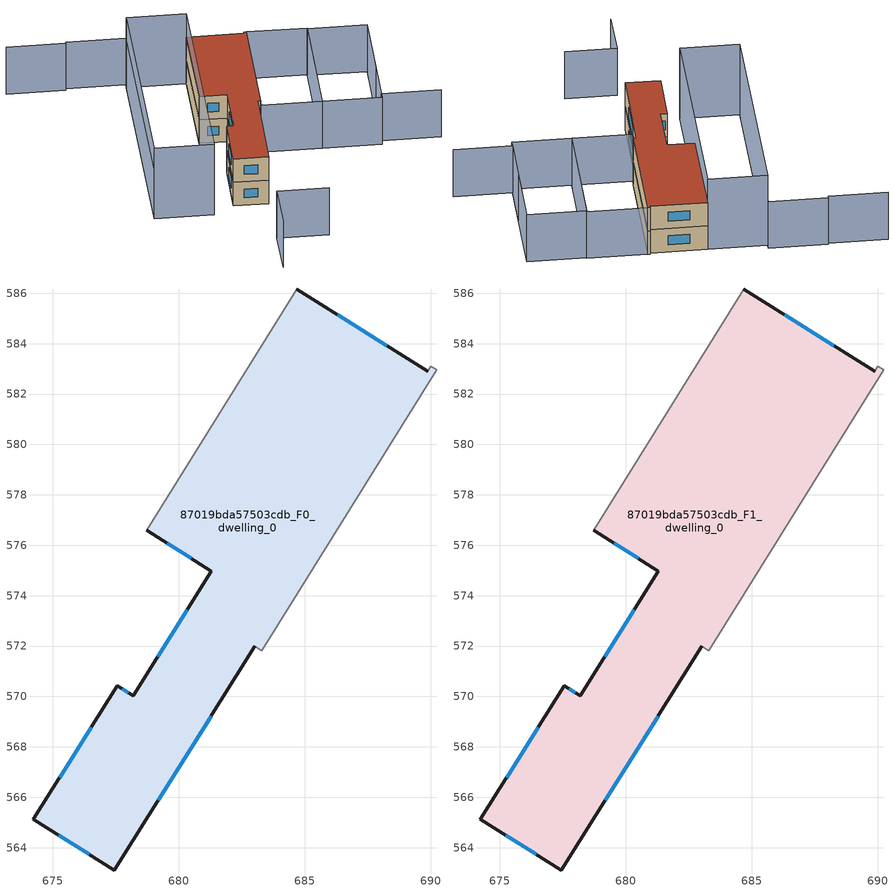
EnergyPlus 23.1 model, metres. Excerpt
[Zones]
87019bda57503cdb_F0_dwelling_0
 floor ground (EU_floor_Construction): 690,583.1 690.23,582.96 683.3,571.8 683.02,571.98 677.44,563.11 674.23,565.13 677.56,570.43 678.19,570.03 681.3,574.98 678.74,576.58 684.69,586.17 689.88,582.91 z0
 wall outside (EU_wall_Construction): 678.74,576.58 681.3,574.98 678.19,570.03 677.56,570.43 674.23,565.13 677.44,563.11 683.02,571.98 / 689.88,582.91 684.69,586.17 z0:3
 wall adiabatic (EU_wall_Construction): 684.69,586.17 678.74,576.58 / 683.02,571.98 683.3,571.8 690.23,582.96 690,583.1 689.88,582.91 z0:3
 window (EU_Window_Construction): 679.18,565.88 681.28,569.22 / 675.23,564.5 676.44,563.74 / 676.52,568.78 675.27,566.78 / 677.99,570.15 677.76,570.3 / 680.33,573.44 679.16,571.57 / 679.53,576.08 680.5,575.48 / 688.26,583.92 686.31,585.15 z0.93:2.07
87019bda57503cdb_F1_dwelling_0
 floor to 87019bda57503cdb_F0_dwelling_0 (EU_floor_Construction): 690,583.1 690.23,582.96 683.3,571.8 683.02,571.98 677.44,563.11 674.23,565.13 677.56,570.43 678.19,570.03 681.3,574.98 678.74,576.58 684.69,586.17 689.88,582.91 z3
 wall outside (EU_wall_Construction): 678.74,576.58 681.3,574.98 678.19,570.03 677.56,570.43 674.23,565.13 677.44,563.11 683.02,571.98 / 689.88,582.91 684.69,586.17 z3:6
 wall adiabatic (EU_wall_Construction): 684.69,586.17 678.74,576.58 / 683.02,571.98 683.3,571.8 690.23,582.96 690,583.1 689.88,582.91 z3:6
 window (EU_Window_Construction): 679.18,565.88 681.28,569.22 / 675.23,564.5 676.44,563.74 / 676.52,568.78 675.27,566.78 / 677.99,570.15 677.76,570.3 / 680.33,573.44 679.16,571.57 / 679.53,576.08 680.5,575.48 / 688.26,583.92 686.31,585.15 z3.93:5.07
 roof outside (EU_roof_Construction): 683.3,571.8 690.23,582.96 690,583.1 689.88,582.91 684.69,586.17 678.74,576.58 681.3,574.98 678.19,570.03 677.56,570.43 674.23,565.13 677.44,563.11 683.02,571.98 z6
shading: 699.54,561.55 694.15,564.93 / 694.15,564.93 701.11,576.05 / 671.13,552.78 674.03,557.5 / 674.03,557.5 678.8,554.57 / 674.12,593.42 679.56,590.04 / 679.56,590.04 666.19,568.52 / 668.56,596.59 673.99,593.21 / 688.36,567.74 695.67,579.41 / 695.67,579.41 701.09,576.01 / 701.09,576.01 693.78,564.35 / 693.78,564.35 688.36,567.74 / 695.74,579.51 688.35,567.73 / 688.35,567.73 682.85,571.18 / 682.85,571.18 690.23,582.96 / 690.23,582.96 695.74,579.51 z0:6; 666.18,568.49 679.25,589.55 / 679.25,589.55 684.69,586.17 / 684.69,586.17 671.62,565.12 / 671.62,565.12 666.18,568.49 z0:9
[Building]
EU S2 Campaign: North Axis=0; Terrain=City; Solar Distribution=FullExterior
[Site:Location]
Montreal-Trudeau.Intl.AP: Latitude=45.4667; Longitude=-73.75; Time Zone=-5; Elevation=36
[SizingPeriod:WeatherFileDays]
AnnualSizingPeriod: Begin Month=1; Begin Day of Month=1; End Month=12; End Day of Month=31; Day of Week for Start Day=Monday; Use Weather File Daylight Saving Period=No; Use Weather File Rain and Snow Indicators=No
[MATERIAL]
EU_InternalMass_Material: Roughness=MediumRough; Thickness=0.1; Conductivity=1; Density=1800; Specific Heat=900; Thermal Absorptance=0.9; Solar Absorptance=0.7; Visible Absorptance=0.7
[MATERIAL:NOMASS] Roughness=MediumRough; Thermal Absorptance=0.9; Solar Absorptance=0.7; Visible Absorptance=0.7
Name | Thermal Resistance
EU_wall_NoMass; EU_floor_NoMass | 1.36485
EU_roof_NoMass | 2.55992
[WINDOWMATERIAL:SIMPLEGLAZINGSYSTEM]
EU_Window_SimpleGlazing: UFactor=3.92339; Solar Heat Gain Coefficient=0.8; Visible Transmittance=0.8
[CONSTRUCTION]
EU_wall_Construction: EU_wall_NoMass
EU_roof_Construction: EU_roof_NoMass
EU_floor_Construction: EU_floor_NoMass
EU_Window_Construction: EU_Window_SimpleGlazing
EU_InternalMass_Construction: EU_InternalMass_Material
[ZONE] Type=1; Multiplier=1; Ceiling Height=autocalculate; Floor Area=autocalculate; Part of Total Floor Area=Yes
Name | Volume
87019bda57503cdb_F0_dwelling_0 | 342.943
87019bda57503cdb_F1_dwelling_0 | 342.942
[INTERNALMASS] Construction=EU_InternalMass_Construction; Surface Area=114.314
Name | Zone or ZoneList
87019bda57503cdb_F0_dwelling_0_EU_InternalMass | 87019bda57503cdb_F0_dwelling_0
87019bda57503cdb_F1_dwelling_0_EU_InternalMass | 87019bda57503cdb_F1_dwelling_0
[OTHEREQUIPMENT] Fuel Type=Electricity; Design Level Calculation Method=Watts/Area; Power per Zone Floor Area=1; Fraction Latent=0; Fraction Radiant=0; Fraction Lost=0; Carbon Dioxide Generation Rate=0; EndUse Subcategory=EU_Step8_InternalGains
Name | Zone or ZoneList or Space or SpaceList | Schedule
EU_Step8_InternalGain_87019bda57503cdb_F0_dwelling_0_f000 | 87019bda57503cdb_F0_dwelling_0 | EU_Step8_GainSchedule_87019bda57503cdb_F0_dwelling_0_f000
EU_Step8_InternalGain_87019bda57503cdb_F1_dwelling_0_f000 | 87019bda57503cdb_F1_dwelling_0 | EU_Step8_GainSchedule_87019bda57503cdb_F1_dwelling_0_f000
[ZONEVENTILATION:DESIGNFLOWRATE] Schedule=EU_AlwaysOn; Design Flow Rate Calculation Method=AirChanges/Hour; Air Changes per Hour=0.860309; Ventilation Type=Natural; Fan Pressure Rise=0; Fan Total Efficiency=1; Constant Term Coefficient=1; Temperature Term Coefficient=0; Velocity Term Coefficient=0; Velocity Squared Term Coefficient=0; Minimum Indoor Temperature=-100; Maximum Indoor Temperature=100; Delta Temperature=-100; Minimum Outdoor Temperature=-100; Maximum Outdoor Temperature=100; Maximum Wind Speed=40
Name | Zone or ZoneList or Space or SpaceList
EU_ConstantAir_87019bda57503cdb_F0_dwelling_0 | 87019bda57503cdb_F0_dwelling_0
EU_ConstantAir_87019bda57503cdb_F1_dwelling_0 | 87019bda57503cdb_F1_dwelling_0
[HVACTEMPLATE:THERMOSTAT] Constant Heating Setpoint=20; Constant Cooling Setpoint=50
EU_HeatOnly_87019bda57503cdb_F0_dwelling_0; EU_HeatOnly_87019bda57503cdb_F1_dwelling_0
[HVACTEMPLATE:ZONE:IDEALLOADSAIRSYSTEM] System Availability Schedule=EU_AlwaysOn; Maximum Heating Supply Air Temperature=50; Minimum Cooling Supply Air Temperature=13; Maximum Heating Supply Air Humidity Ratio=0.0156; Minimum Cooling Supply Air Humidity Ratio=0.0077; Heating Limit=NoLimit; Cooling Limit=NoLimit; Heating Availability Schedule=EU_AlwaysOn; Cooling Availability Schedule=EU_CoolingOff; Dehumidification Control Type=ConstantSensibleHeatRatio; Cooling Sensible Heat Ratio=0.7; Dehumidification Setpoint=60; Humidification Control Type=None; Humidification Setpoint=30; Outdoor Air Method=None; Outdoor Air Flow Rate per Person=0.00944; Outdoor Air Flow Rate per Zone Floor Area=0; Outdoor Air Flow Rate per Zone=0; Demand Controlled Ventilation Type=None; Outdoor Air Economizer Type=NoEconomizer; Heat Recovery Type=None; Sensible Heat Recovery Effectiveness=0.7; Latent Heat Recovery Effectiveness=0.65
Name | Template Thermostat
87019bda57503cdb_F0_dwelling_0 | EU_HeatOnly_87019bda57503cdb_F0_dwelling_0
87019bda57503cdb_F1_dwelling_0 | EU_HeatOnly_87019bda57503cdb_F1_dwelling_0
[SIZING:ZONE] Zone Cooling Design Supply Air Temperature Input Method=SupplyAirTemperature; Zone Cooling Design Supply Air Temperature=13; Zone Heating Design Supply Air Temperature Input Method=SupplyAirTemperature; Zone Heating Design Supply Air Temperature=50; Zone Cooling Design Supply Air Humidity Ratio=0.008; Zone Heating Design Supply Air Humidity Ratio=0.008; Cooling Design Air Flow Method=DesignDay; Cooling Design Air Flow Rate=0; Cooling Minimum Air Flow per Zone Floor Area=0.000762; Cooling Minimum Air Flow=0; Cooling Minimum Air Flow Fraction=0.2; Heating Design Air Flow Method=DesignDay; Heating Design Air Flow Rate=0; Heating Maximum Air Flow per Zone Floor Area=0.002032; Heating Maximum Air Flow=0.141576; Heating Maximum Air Flow Fraction=0.3; Account for Dedicated Outdoor Air System=No; Dedicated Outdoor Air System Control Strategy=NeutralSupplyAir; Dedicated Outdoor Air Low Setpoint Temperature for Design=autosize; Dedicated Outdoor Air High Setpoint Temperature for Design=autosize; Zone Load Sizing Method=Sensible Load Only No Latent Load; Zone Latent Cooling Design Supply Air Humidity Ratio Input Method=HumidityRatioDifference; Zone Cooling Design Supply Air Humidity Ratio Difference=0.005; Zone Latent Heating Design Supply Air Humidity Ratio Input Method=HumidityRatioDifference; Zone Humidification Design Supply Air Humidity Ratio Difference=0.005
87019bda57503cdb_F0_dwelling_0; 87019bda57503cdb_F1_dwelling_0
[SCHEDULE:CONSTANT]
Name | Hourly Value
EU_AlwaysOn | 1
EU_CoolingOff | 0
[SCHEDULE:FILE] Column Number=1; Rows to Skip at Top=0; Number of Hours of Data=8760; Column Separator=Comma; Interpolate to Timestep=No; Minutes per Item=60; Adjust Schedule for Daylight Savings=Yes
Name | File
EU_Step8_GainSchedule_87019bda57503cdb_F0_dwelling_0_f000 | ../../schedules/87019bda57503cdb/87019bda57503cdb_F0_dwelling_0_f000_gain.csv
EU_Step8_GainSchedule_87019bda57503cdb_F1_dwelling_0_f000 | ../../schedules/87019bda57503cdb/87019bda57503cdb_F1_dwelling_0_f000_gain.csv
